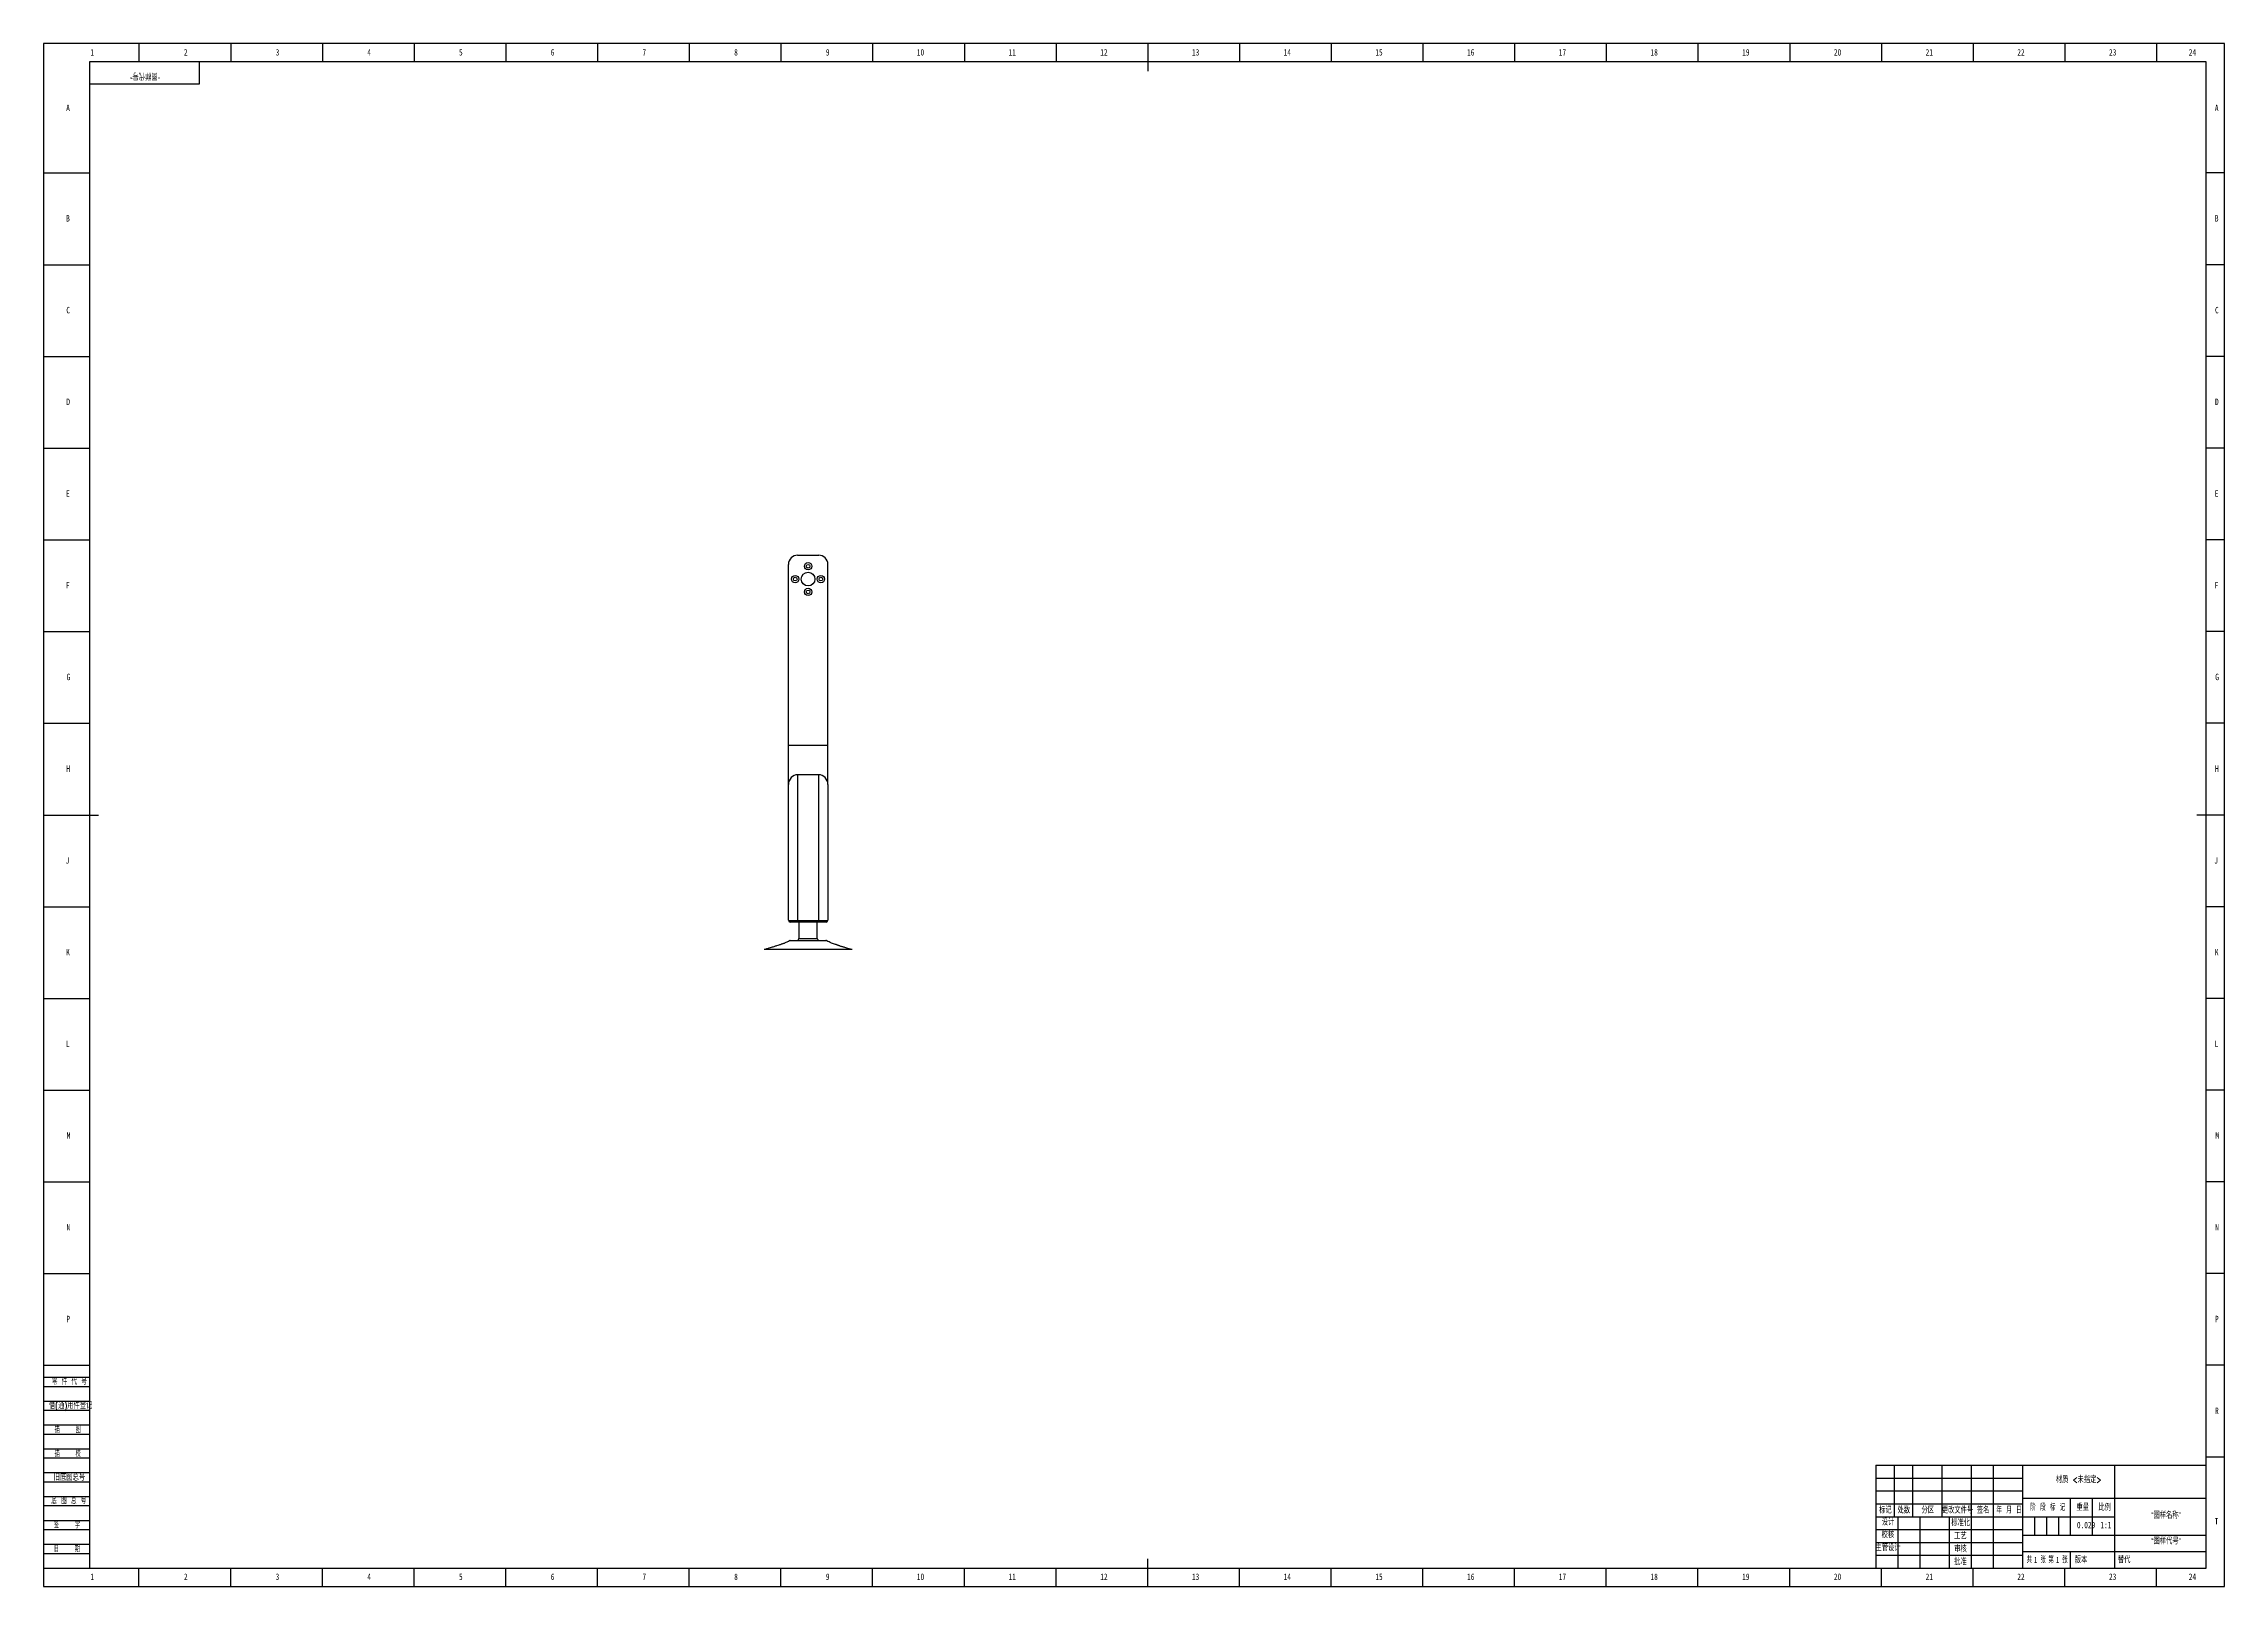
# Model space of a CAD drawing. Header units: millimetres. Extents: x 0 to 1189, y 0 to 841.
import ezdxf

# ---------------------------------------------------------------- set-up
doc = ezdxf.new("R2010")
doc.units = ezdxf.units.MM
for name, color, linetype in [('10', 7, 'Continuous'), ('5', 7, 'Continuous'), ('9', 7, 'Continuous'), ('SLD-0', 7, 'Continuous')]:
    doc.layers.add(name, color=color, linetype=linetype)
doc.styles.add('SLDTEXTSTYLE0', font='TXT', dxfattribs={"width": 0.7, "bigfont": 'bigfont'})
doc.styles.add('SLDTEXTSTYLE1', font='TXT', dxfattribs={"width": 0.6, "bigfont": 'bigfont'})
doc.styles.add('SLDTEXTSTYLE2', font='TXT', dxfattribs={"width": 0.614286, "bigfont": 'bigfont'})
doc.styles.add('SLDTEXTSTYLE3', font='TXT', dxfattribs={"width": 0.62, "bigfont": 'bigfont'})
doc.styles.add('SLDTEXTSTYLE4', font='TXT', dxfattribs={"width": 0.566667, "bigfont": 'bigfont'})
doc.styles.add('SLDTEXTSTYLE5', font='TXT', dxfattribs={"width": 0.7})

msp = doc.modelspace()

# ---------------------------------------------------------------- linework, layer by layer
at = {"color": 7, "linetype": 'Continuous', "lineweight": 25}
for p, q in [((411.1, 562.1), (422.6, 562.1)), ((406.1, 458.6), (406.1, 557.1)), ((427.6, 458.6), (427.6, 557.1)), ((406.1, 458.6), (427.6, 458.6)), ((406.1, 437.1), (406.1, 458.6)), ((427.6, 437.1), (427.6, 458.6)), ((411.1, 442.5), (422.6, 442.5)), ((411.1, 442.5), (411.1, 363)), ((422.6, 363), (422.6, 442.5)), ((406.1, 363.1), (406.1, 437.1)), ((427.6, 437.1), (427.6, 363.1)), ((411.1, 362.1), (407.1, 362.1)), ((411.1, 363), (422.6, 363)), ((411.1, 363), (411.1, 362.1)), ((422.6, 362.1), (411.1, 362.1)), ((411.8, 362.1), (411.8, 353.1)), ((421.8, 353.1), (421.8, 362.1)), ((422.6, 363), (422.6, 362.1)), ((426.6, 362.1), (422.6, 362.1)), ((440.8, 347.1), (392.8, 347.1)), ((407.1, 352.1), (426.5, 352.1))]:
    msp.add_line(p, q, dxfattribs=at)
at = {"color": 8, "linetype": 'Continuous', "lineweight": 25}
for p, q in [((427, 351.9), (406.6, 351.9)), ((411.8, 353.1), (421.8, 353.1))]:
    msp.add_line(p, q, dxfattribs=at)
at = {"color": 7, "linetype": 'Continuous', "lineweight": 25}
for centre, radius in [((409.8, 549.1), 2), ((409.8, 549.1), 1), ((416.8, 549.1), 3.75), ((416.8, 556.1), 2), ((416.8, 556.1), 1), ((423.8, 549.1), 2), ((423.8, 549.1), 1), ((416.8, 542.1), 2), ((416.8, 542.1), 1)]:
    msp.add_circle(centre, radius, dxfattribs=at)
for centre, radius, start, end in [((411.1, 557.1), 5, 90, 180), ((422.6, 557.1), 5, 0, 90), ((407.1, 363.1), 1, 180, 270), ((426.6, 363.1), 1, 270, 0), ((407.1, 351.1), 1, 90, 121.9398), ((410.8, 353.1), 1, 270, 0), ((422.8, 353.1), 1, 180, 270), ((426.5, 351.1), 1, 58.0602, 90)]:
    msp.add_arc(centre, radius, start, end, dxfattribs=at)
for centre, major_axis, ratio, start_param, end_param in [((411.1, 437.1), (0, 5.36), 0.9321, 0, 1.570796), ((422.6, 437.1), (0, 5.36), 0.9321, 4.712389, 6.283185), ((411.1, 363.1), (5, 0), 0.013147, 3.141593, 4.712389), ((422.6, 363.1), (5, 0), 0.013147, 4.712389, 6.283185)]:
    msp.add_ellipse(centre, major_axis=major_axis, ratio=ratio, start_param=start_param, end_param=end_param, dxfattribs=at)
for points, knots in [([(406.6, 351.9), (406.3, 351.7), (405.7, 351.4), (404.7, 351), (404, 350.7), (403.4, 350.4), (402.8, 350.2), (402.2, 350), (401.5, 349.8), (400.7, 349.5), (399.6, 349.2), (398.3, 348.7), (397.1, 348.4), (396, 348), (394.5, 347.6), (393.4, 347.2), (392.8, 347.1)], [0, 0, 0, 0, 0.075022, 0.143024, 0.199747, 0.249122, 0.293645, 0.335726, 0.378727, 0.4263, 0.527027, 0.633669, 0.695567, 0.776467, 0.877723, 1, 1, 1, 1]), ([(440.8, 347.1), (440.3, 347.2), (439.3, 347.5), (438, 347.9), (436.9, 348.2), (436.1, 348.5), (435.4, 348.7), (434.7, 348.9), (434.1, 349.1), (433.5, 349.3), (433, 349.5), (432.4, 349.7), (431.6, 350), (430.6, 350.3), (429.5, 350.7), (428.2, 351.3), (427.4, 351.7), (427, 351.9)], [0, 0, 0, 0, 0.1181227, 0.2108676, 0.2795317, 0.3370525, 0.3886889, 0.4349261, 0.4797012, 0.5185016, 0.5569024, 0.5961058, 0.6508609, 0.7230533, 0.8083007, 0.9017649, 1, 1, 1, 1])]:
    msp.add_open_spline(points, degree=3, knots=knots, dxfattribs=at)
at = {"layer": '5', "color": 7}
for p, q in [((1189, 841), (0, 841)), ((0, 841), (0, 0)), ((1189, 0), (1189, 841)), ((0, 114), (25, 114)), ((0, 109), (25, 109)), ((0, 101), (25, 101)), ((0, 96), (25, 96)), ((0, 88), (25, 88)), ((0, 83), (25, 83)), ((0, 75), (25, 75)), ((0, 70), (25, 70)), ((0, 62), (25, 62)), ((0, 57), (25, 57)), ((0, 49), (25, 49)), ((999, 59), (1079, 59)), ((999, 52), (1079, 52)), ((0, 44), (25, 44)), ((0, 36), (25, 36)), ((1085.5, 38), (1085.5, 28)), ((1092, 38), (1092, 28)), ((1098.5, 38), (1098.5, 28)), ((0, 31), (25, 31)), ((0, 23), (25, 23)), ((0, 18), (25, 18)), ((0, 0), (1189, 0))]:
    msp.add_line(p, q, dxfattribs=at)
at = {"layer": '5'}
for p, q in [((52, 841), (52, 831.1)), ((102, 841), (102, 831.1)), ((152, 841), (152, 831.1)), ((202, 841), (202, 831.1)), ((252, 841), (252, 831.1)), ((302, 841), (302, 831.1)), ((352, 841), (352, 831.1)), ((402, 841), (402, 831.1)), ((452, 841), (452, 831.1)), ((502, 841), (502, 831.1)), ((552, 841), (552, 831.1)), ((652, 841), (652, 831.1)), ((702, 841), (702, 831.1)), ((752, 841), (752, 831.1)), ((802, 841), (802, 831.1)), ((852, 841), (852, 831.1)), ((902, 841), (902, 831.1)), ((952, 841), (952, 831.1)), ((1002, 841), (1002, 831.1)), ((1052, 841), (1052, 831.1)), ((1102, 841), (1102, 831.1)), ((1152, 841), (1152, 831.1)), ((0, 770.5), (25, 770.5)), ((1189, 770.5), (1179, 770.5)), ((0, 720.5), (25, 720.5)), ((1189, 720.5), (1179, 720.5)), ((0, 670.5), (25, 670.5)), ((1189, 670.5), (1179, 670.5)), ((0, 620.5), (25, 620.5)), ((1189, 620.5), (1179, 620.5)), ((0, 570.5), (25, 570.5)), ((1189, 570.5), (1179, 570.5)), ((0, 520.5), (25, 520.5)), ((1189, 520.5), (1179, 520.5)), ((0, 470.5), (25, 470.5)), ((1189, 470.5), (1179, 470.5)), ((0, 370.5), (25, 370.5)), ((1189, 370.5), (1179, 370.5)), ((0, 320.5), (25, 320.5)), ((1189, 320.5), (1179, 320.5)), ((0, 270.5), (25, 270.5)), ((1189, 270.5), (1179, 270.5)), ((0, 220.5), (25, 220.5)), ((1189, 220.5), (1179, 220.5)), ((0, 170.5), (25, 170.5)), ((1189, 170.5), (1179, 170.5)), ((0, 120.5), (25, 120.5)), ((1189, 120.5), (1179, 120.5)), ((1189, 70.5), (1179, 70.5)), ((52, 0), (52, 10)), ((102, 0), (102, 10)), ((152, 0), (152, 10)), ((202, 0), (202, 10)), ((252, 0), (252, 10)), ((302, 0), (302, 10)), ((352, 0), (352, 10)), ((402, 0), (402, 10)), ((452, 0), (452, 10)), ((502, 0), (502, 10)), ((552, 0), (552, 10)), ((652, 0), (652, 10)), ((702, 0), (702, 10)), ((752, 0), (752, 10)), ((802, 0), (802, 10)), ((852, 0), (852, 10)), ((902, 0), (902, 10)), ((952, 0), (952, 10)), ((1002, 0), (1002, 10)), ((1052, 0), (1052, 10)), ((1102, 0), (1102, 10)), ((1152, 0), (1152, 10))]:
    msp.add_line(p, q, dxfattribs=at)
at = {"layer": '5', "lineweight": 25}
for p, q in [((602, 841), (602, 826)), ((0, 420.5), (30, 420.5)), ((1189, 420.5), (1174, 420.5)), ((602, 0), (602, 15)), ((1105, 19), (1105, 10))]:
    msp.add_line(p, q, dxfattribs=at)
at = {"layer": '5', "color": 7, "lineweight": 25}
for p, q in [((1179, 831.1), (25, 831.1)), ((25, 831.1), (25, 10)), ((85, 819), (85, 831)), ((1179, 10), (1179, 831.1)), ((25, 819), (85, 819)), ((999, 66), (1179, 66)), ((999, 66), (999, 10)), ((1009, 66), (1009, 38)), ((1019, 66), (1019, 38)), ((1035, 66), (1035, 38)), ((1051, 66), (1051, 10)), ((1063, 66), (1063, 10)), ((1079, 66), (1079, 10)), ((1129, 66), (1129, 38)), ((1079, 48), (1179, 48)), ((1105, 48), (1105, 28)), ((1117, 48), (1117, 28)), ((999, 45), (1079, 45)), ((999, 38), (1129, 38)), ((1011, 38), (1011, 10)), ((1023, 38), (1023, 10)), ((1039, 38), (1039, 10)), ((1129, 38), (1129, 10)), ((999, 31), (1079, 31)), ((999, 24), (1079, 24)), ((1079, 28), (1179, 28)), ((999, 17), (1079, 17)), ((1079, 19), (1179, 19)), ((0, 10), (1179, 10))]:
    msp.add_line(p, q, dxfattribs=at)

# ---------------------------------------------------------------- texts
at = {"layer": '10', "char_height": 3.5}
for s, insert, attachment_point, style in [('1', (26.5, 838), 2, 'SLDTEXTSTYLE5'), ('2', (77.5, 838), 2, 'SLDTEXTSTYLE5'), ('3', (127.5, 838), 2, 'SLDTEXTSTYLE5'), ('4', (177.5, 838), 2, 'SLDTEXTSTYLE5'), ('5', (227.5, 838), 2, 'SLDTEXTSTYLE5'), ('6', (277.5, 838), 2, 'SLDTEXTSTYLE5'), ('7', (327.5, 838), 2, 'SLDTEXTSTYLE5'), ('8', (377.5, 838), 2, 'SLDTEXTSTYLE5'), ('9', (427.5, 838), 2, 'SLDTEXTSTYLE5'), ('10', (478.1, 838), 2, 'SLDTEXTSTYLE5'), ('11', (528.1, 838), 2, 'SLDTEXTSTYLE5'), ('12', (578.1, 838), 2, 'SLDTEXTSTYLE5'), ('13', (628.1, 838), 2, 'SLDTEXTSTYLE5'), ('14', (678.1, 838), 2, 'SLDTEXTSTYLE5'), ('15', (728.1, 838), 2, 'SLDTEXTSTYLE5'), ('16', (778.1, 838), 2, 'SLDTEXTSTYLE5'), ('17', (828.1, 838), 2, 'SLDTEXTSTYLE5'), ('18', (878.1, 838), 2, 'SLDTEXTSTYLE5'), ('19', (928.1, 838), 2, 'SLDTEXTSTYLE5'), ('20', (978.1, 838), 2, 'SLDTEXTSTYLE5'), ('21', (1028.1, 838), 2, 'SLDTEXTSTYLE5'), ('22', (1078.1, 838), 2, 'SLDTEXTSTYLE5'), ('23', (1128.1, 838), 2, 'SLDTEXTSTYLE5'), ('24', (1171.6, 838), 2, 'SLDTEXTSTYLE5'), ('A', (13.3, 807.7), 2, 'SLDTEXTSTYLE5'), ('A', (1184.8, 807.7), 2, 'SLDTEXTSTYLE5'), ('B', (13.3, 747.5), 2, 'SLDTEXTSTYLE5'), ('B', (1184.8, 747.5), 2, 'SLDTEXTSTYLE5'), ('C', (13.4, 697.5), 2, 'SLDTEXTSTYLE5'), ('C', (1184.9, 697.5), 2, 'SLDTEXTSTYLE5'), ('D', (13.4, 647.5), 2, 'SLDTEXTSTYLE5'), ('D', (1184.9, 647.5), 2, 'SLDTEXTSTYLE5'), ('E', (13.3, 597.5), 2, 'SLDTEXTSTYLE5'), ('E', (1184.8, 597.5), 2, 'SLDTEXTSTYLE5'), ('F', (13.2, 547.5), 2, 'SLDTEXTSTYLE5'), ('F', (1184.7, 547.5), 2, 'SLDTEXTSTYLE5'), ('G', (13.5, 497.5), 2, 'SLDTEXTSTYLE5'), ('G', (1185, 497.5), 2, 'SLDTEXTSTYLE5'), ('H', (13.4, 447.5), 2, 'SLDTEXTSTYLE5'), ('H', (1184.9, 447.5), 2, 'SLDTEXTSTYLE5'), ('J', (13, 397.5), 2, 'SLDTEXTSTYLE5'), ('J', (1184.5, 397.5), 2, 'SLDTEXTSTYLE5'), ('K', (13.3, 347.5), 2, 'SLDTEXTSTYLE5'), ('K', (1184.8, 347.5), 2, 'SLDTEXTSTYLE5'), ('L', (13.2, 297.5), 2, 'SLDTEXTSTYLE5'), ('L', (1184.7, 297.5), 2, 'SLDTEXTSTYLE5'), ('M', (13.6, 247.5), 2, 'SLDTEXTSTYLE5'), ('M', (1185.1, 247.5), 2, 'SLDTEXTSTYLE5'), ('N', (13.5, 197.5), 2, 'SLDTEXTSTYLE5'), ('N', (1185, 197.5), 2, 'SLDTEXTSTYLE5'), ('P', (13.4, 147.5), 2, 'SLDTEXTSTYLE5'), ('P', (1184.9, 147.5), 2, 'SLDTEXTSTYLE5'), ('R', (1184.9, 97.5), 2, 'SLDTEXTSTYLE5'), ('材质 <未指定>', (1109.5, 59.9), 2, 'SLDTEXTSTYLE0'), ('“图样名称”', (1157.2, 40.5), 2, 'SLDTEXTSTYLE0'), ('T', (1184.7, 37.3), 2, 'SLDTEXTSTYLE5'), ('校核', (1005.5, 29.9), 2, 'SLDTEXTSTYLE0'), ('0.029', (1113.6, 35.2), 2, 'SLDTEXTSTYLE5'), ('“图样代号”', (1157.2, 26.4), 2, 'SLDTEXTSTYLE0'), ('主管设计', (1005.6, 22.8), 2, 'SLDTEXTSTYLE0'), ('1', (1085.1, 16.2), 1, 'SLDTEXTSTYLE5'), ('1', (1097.1, 16.2), 1, 'SLDTEXTSTYLE5'), ('1', (26.5, 7), 2, 'SLDTEXTSTYLE5'), ('2', (77.5, 7), 2, 'SLDTEXTSTYLE5'), ('3', (127.5, 7), 2, 'SLDTEXTSTYLE5'), ('4', (177.5, 7), 2, 'SLDTEXTSTYLE5'), ('5', (227.5, 7), 2, 'SLDTEXTSTYLE5'), ('6', (277.5, 7), 2, 'SLDTEXTSTYLE5'), ('7', (327.5, 7), 2, 'SLDTEXTSTYLE5'), ('8', (377.5, 7), 2, 'SLDTEXTSTYLE5'), ('9', (427.5, 7), 2, 'SLDTEXTSTYLE5'), ('10', (478.1, 7), 2, 'SLDTEXTSTYLE5'), ('11', (528.1, 7), 2, 'SLDTEXTSTYLE5'), ('12', (578.1, 7), 2, 'SLDTEXTSTYLE5'), ('13', (628.1, 7), 2, 'SLDTEXTSTYLE5'), ('14', (678.1, 7), 2, 'SLDTEXTSTYLE5'), ('15', (728.1, 7), 2, 'SLDTEXTSTYLE5'), ('16', (778.1, 7), 2, 'SLDTEXTSTYLE5'), ('17', (828.1, 7), 2, 'SLDTEXTSTYLE5'), ('18', (878.1, 7), 2, 'SLDTEXTSTYLE5'), ('19', (928.1, 7), 2, 'SLDTEXTSTYLE5'), ('20', (978.1, 7), 2, 'SLDTEXTSTYLE5'), ('21', (1028.1, 7), 2, 'SLDTEXTSTYLE5'), ('22', (1078.1, 7), 2, 'SLDTEXTSTYLE5'), ('23', (1128.1, 7), 2, 'SLDTEXTSTYLE5'), ('24', (1171.6, 7), 2, 'SLDTEXTSTYLE5')]:
    msp.add_mtext(s, dxfattribs=dict(at, insert=insert, attachment_point=attachment_point, style=style))
at = {"layer": '10', "color": 7, "insert": (1110.8, 16.2), "char_height": 3.5, "attachment_point": 2, "style": 'SLDTEXTSTYLE0'}
msp.add_mtext('版本', dxfattribs=at)
at = {"layer": '9', "color": 7, "char_height": 3.5}
for s, insert, attachment_point, style in [('零 件 代 号', (4.5, 113.4), 1, 'SLDTEXTSTYLE2'), ('借(通)用件登记', (2.9, 100.3), 1, 'SLDTEXTSTYLE0'), ('描    图', (13.1, 87.2), 2, 'SLDTEXTSTYLE4'), ('描    校', (13.1, 74.1), 2, 'SLDTEXTSTYLE4'), ('旧底图总号', (5.5, 61.2), 1, 'SLDTEXTSTYLE0'), ('底 图 总 号', (4.2, 48.4), 1, 'SLDTEXTSTYLE2'), ('标记', (1004.2, 43.3), 2, 'SLDTEXTSTYLE0'), ('设计', (1005.6, 36.8), 2, 'SLDTEXTSTYLE0'), ('处数', (1014.2, 43.3), 2, 'SLDTEXTSTYLE0'), ('分区', (1027.3, 43.3), 2, 'SLDTEXTSTYLE0'), ('更改文件号', (1043.5, 43.3), 2, 'SLDTEXTSTYLE0'), ('标准化', (1045.2, 36.4), 2, 'SLDTEXTSTYLE0'), ('签名', (1057.5, 43.3), 2, 'SLDTEXTSTYLE0'), ('年 月 日', (1071.6, 43.3), 2, 'SLDTEXTSTYLE3'), ('阶 段 标 记', (1092.7, 44.8), 2, 'SLDTEXTSTYLE2'), ('重量', (1111.8, 44.8), 2, 'SLDTEXTSTYLE0'), ('比例', (1123.7, 44.8), 2, 'SLDTEXTSTYLE0'), ('签    字', (12.7, 35.2), 2, 'SLDTEXTSTYLE4'), ('工艺', (1045.1, 29.2), 2, 'SLDTEXTSTYLE0'), ('日    期', (12.7, 22.2), 2, 'SLDTEXTSTYLE4'), ('批准', (1045.1, 15.2), 2, 'SLDTEXTSTYLE0'), ('审核', (1045.1, 22.2), 2, 'SLDTEXTSTYLE0'), ('共  张', (1086.4, 16.2), 2, 'SLDTEXTSTYLE1'), ('第  张', (1098.3, 16.2), 2, 'SLDTEXTSTYLE1')]:
    msp.add_mtext(s, dxfattribs=dict(at, insert=insert, attachment_point=attachment_point, style=style))
at = {"layer": 'SLD-0', "insert": (55.3, 821.7), "char_height": 3.5, "attachment_point": 2, "rotation": 180, "style": 'SLDTEXTSTYLE0'}
msp.add_mtext('“图样代号”', dxfattribs=at)
at = {"layer": 'SLD-0', "char_height": 3.5}
for s, insert, attachment_point, style in [('1:1', (1124.4, 35.2), 2, 'SLDTEXTSTYLE5'), ('替代', (1130.9, 16.2), 1, 'SLDTEXTSTYLE0')]:
    msp.add_mtext(s, dxfattribs=dict(at, insert=insert, attachment_point=attachment_point, style=style))

doc.saveas('drawing.dxf')
